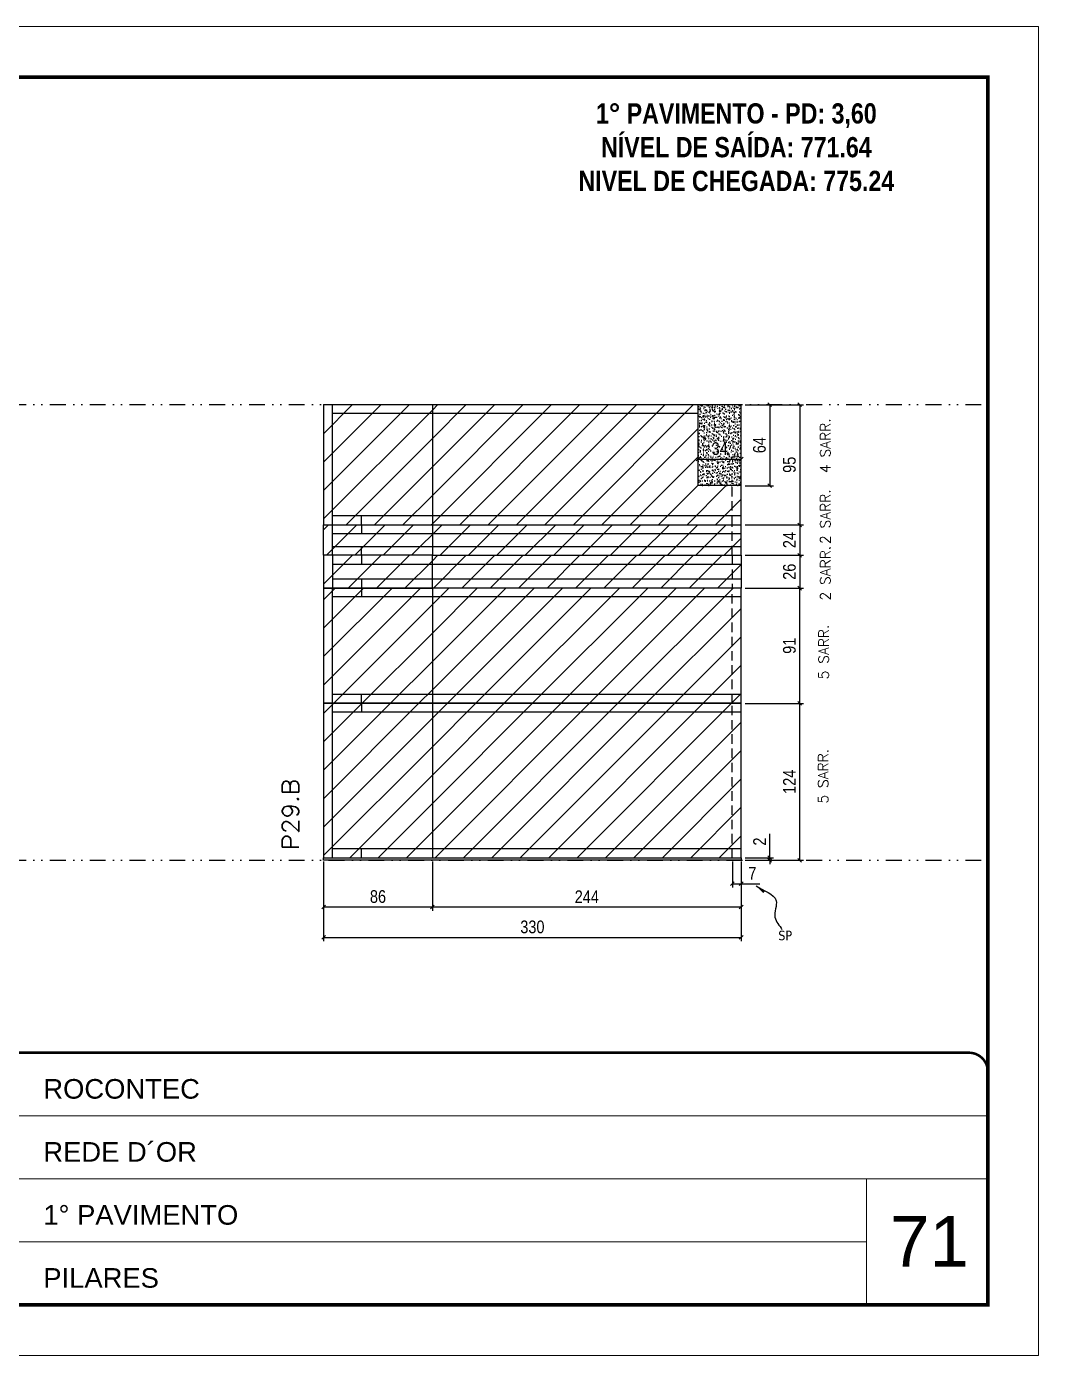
# Model space of a CAD drawing. Extents: x 2949 to 9203, y -16089 to 12527.
# Drawn here: x 6805 to 7604, y -8049 to -6999 of the extents above; entities that cross this region are included whole.
import ezdxf

# ---------------------------------------------------------------- set-up
doc = ezdxf.new("R2010")
doc.units = 0
for name, pattern in [('CONTINUO', [0]), ('DASHED', [0.75, 0.5, -0.25]), ('DIVIDE2', [0.625, 0.25, -0.125, 0, -0.125, 0, -0.125]), ('HIDDEN', [0.375, 0.25, -0.125])]:
    doc.linetypes.add(name, pattern=pattern)
for name, color, linetype, lineweight in [('CARIMBO', 255, 'Continuous', 9), ('Folhas', 255, 'Continuous', 9), ('Hachura', 251, 'Continuous', 9), ('SARRAFO DE PRESSAO', 251, 'DASHED', 9), ('Texto Seção', 7, 'Continuous', 15)]:
    doc.layers.add(name, color=color, linetype=linetype, lineweight=lineweight)
for name, color, linetype in [('COTA', 241, 'Continuous'), ('NOMENCLATURA', 7, 'Continuous'), ('Nível', 160, 'Continuous'), ('Painéis', 200, 'Continuous'), ('SARR_2.2x7', 40, 'Continuous'), ('Sarrafo de Pressão', 42, 'HIDDEN'), ('texto', 7, 'Continuous')]:
    doc.layers.add(name, color=color, linetype=linetype)
doc.styles.add('ARIAL', font='arial.ttf')
doc.styles.add('COTA TECNICA', font='techl___.ttf', dxfattribs={"height": 10})
doc.styles.add('COTA TECNICA-50', font='techl___.ttf', dxfattribs={"height": 10})
doc.styles.add('REGUA-120', font='ROMANS.shx', dxfattribs={"height": 15})
doc.styles.add('ROMANC', font='techb___.ttf', dxfattribs={"height": 2.5})
doc.styles.add('ROMANS', font='romans.shx')
doc.styles.get("Standard").update_dxf_attribs({"font": 'arial.ttf'})
doc.dimstyles.new('COTA PAINEL-50', dxfattribs={"dimtxt": 10, "dimasz": 3, "dimexe": 3, "dimexo": 3, "dimgap": 3, "dimtad": 1, "dimdec": 1, "dimzin": 12, "dimdsep": 46, "dimtxsty": 'COTA TECNICA-50', "dimblk1": 'OBLIQUE', "dimblk2": 'OBLIQUE', "dimsah": 1, "dimcen": 0.9, "dimclrd": 4, "dimclre": 4, "dimclrt": 240, "dimadec": 1, "dimazin": 3, "dimtfac": 1, "dimtdec": 1, "dimtmove": 0, "dimatfit": 3, "dimfxl": 1, "dimtolj": 1, "dimtzin": 12, "dimarcsym": 0})
doc.dimstyles.new('PAINEL', dxfattribs={"dimtxt": 10, "dimasz": 3, "dimexe": 3, "dimexo": 3, "dimgap": 3, "dimtad": 1, "dimdec": 1, "dimzin": 12, "dimdsep": 46, "dimtxsty": 'COTA TECNICA', "dimblk1": 'OBLIQUE', "dimblk2": 'OBLIQUE', "dimsah": 1, "dimcen": 0.9, "dimclrd": 4, "dimclre": 4, "dimclrt": 240, "dimadec": 1, "dimazin": 3, "dimtfac": 1, "dimtdec": 1, "dimtmove": 0, "dimatfit": 3, "dimfxl": 1, "dimtolj": 1, "dimtzin": 12, "dimarcsym": 0})
doc.dimstyles.get("Standard").update_dxf_attribs({"dimtxt": 0.18, "dimasz": 0.18, "dimexe": 0.18, "dimexo": 0.0625, "dimgap": 0.09, "dimtad": 0, "dimtih": 1, "dimtoh": 1, "dimdec": 4, "dimzin": 0, "dimdsep": 46, "dimtxsty": 'Standard', "dimcen": 0.09, "dimadec": 0, "dimazin": 0, "dimtfac": 1, "dimtdec": 4, "dimtofl": 0, "dimtmove": 0, "dimatfit": 3, "dimfxl": 1, "dimtolj": 1, "dimtzin": 0, "dimarcsym": 0})
pattern_1 = [(45, (-122901.967, -37625.947), (-11.2253202, 11.2253202), [])]
pattern_2 = [(45, (-122901.967, -37644.947), (-11.2253202, 11.2253202), [])]
pattern_3 = [(45, (-122901.967, -37744.947), (-11.2253202, 11.2253202), [])]

# ---------------------------------------------------------------- blocks, each defined once
blk = doc.blocks.new('9999999999')
at = {"color": 30, "linetype": 'CONTINUO'}
for p, q in [((98564.6, 34379.6), (99584, 34379.6)), ((98564.6, 34329.8), (99488, 34329.8)), ((99584, 34329.8), (99488, 34329.8)), ((99488, 34329.8), (99488, 34230.2)), ((98564.6, 34280), (99488, 34280))]:
    blk.add_line(p, q, dxfattribs=at)
at = {"color": 30, "linetype": 'CONTINUO', "const_width": 2}
blk.add_lwpolyline([(99584, 34230.2), (99584, 34414.4, 0.414214), (99569, 34429.4), (98229, 34429.4, 0.414214), (98214, 34414.4), (98214, 34245.2, 0.414214), (98229, 34230.2), (99584, 34230.2)], format="xyb", dxfattribs=at)
at = {"layer": 'Folhas'}
blk.add_lwpolyline([(98139, 34190.2), (99624, 34190.2), (99624, 35240.2), (98139, 35240.2)], close=True, dxfattribs=at)
at = {"layer": 'Folhas', "color": 30, "const_width": 3}
blk.add_lwpolyline([(98214, 34230.2), (99584, 34230.2), (99584, 35200.2), (98214, 35200.2)], close=True, dxfattribs=at)
at = {"color": 7, "linetype": 'Continuous', "ltscale": 5, "style": 'ARIAL'}
for s, height, p in [('ROCONTEC', 15.48, (98837.7, 34393.1)), ('REDE D´OR', 15.48, (98837.7, 34343.3)), ('1° PAVIMENTO', 15.483, (98837.7, 34293.5)), ('PILARES', 15.48, (98837.7, 34243.7))]:
    blk.add_text(s, height=height, dxfattribs=at).set_placement(p)
blk = doc.blocks.new('_Oblique')
at = {"color": 0, "linetype": 'ByBlock', "lineweight": -2}
blk.add_line((-0.5, -0.5), (0.5, 0.5), dxfattribs=at)
blk = doc.blocks.new('*D2585')
at = {"layer": 'COTA', "color": 4, "lineweight": -2, "transparency": 16777216}
for p, q in [((7039.2, -7658.8), (7039.2, -7721.7)), ((7369.2, -7658.8), (7369.2, -7721.7)), ((7039.2, -7718.7), (7369.2, -7718.7))]:
    blk.add_line(p, q, dxfattribs=at)
at = {"layer": 'Defpoints', "color": 0, "transparency": 16777216}
for p in [(7039.2, -7655.8), (7369.2, -7655.8), (7369.2, -7718.7)]:
    blk.add_point(p, dxfattribs=at)
at = {"layer": 'COTA', "color": 4, "lineweight": -2, "transparency": 16777216, "xscale": 3, "yscale": 3, "zscale": 3, "rotation": 180}
blk.add_blockref('_Oblique', (7039.2, -7718.7), dxfattribs=at)
at = {"layer": 'COTA', "color": 4, "lineweight": -2, "transparency": 16777216, "xscale": 3, "yscale": 3, "zscale": 3}
blk.add_blockref('_Oblique', (7369.2, -7718.7), dxfattribs=at)
at = {"layer": 'COTA', "color": 240, "transparency": 16777216, "insert": (7204.2, -7710.5), "char_height": 10, "attachment_point": 5, "style": 'COTA TECNICA'}
blk.add_mtext('\\A1;330', dxfattribs=at)
blk = doc.blocks.new('*D2586')
at = {"layer": 'COTA', "color": 4, "lineweight": -2, "transparency": 16777216}
for p, q in [((7362.2, -7658.8), (7362.2, -7679.3)), ((7369.2, -7660.8), (7369.2, -7679.3)), ((7362.2, -7676.3), (7369.2, -7676.3)), ((7369.2, -7676.3), (7383.9, -7676.3))]:
    blk.add_line(p, q, dxfattribs=at)
at = {"layer": 'Defpoints', "color": 0, "transparency": 16777216}
for p in [(7362.2, -7655.8), (7369.2, -7657.8), (7369.2, -7676.3)]:
    blk.add_point(p, dxfattribs=at)
at = {"layer": 'COTA', "color": 4, "lineweight": -2, "transparency": 16777216, "xscale": 3, "yscale": 3, "zscale": 3, "rotation": 180}
blk.add_blockref('_Oblique', (7362.2, -7676.3), dxfattribs=at)
at = {"layer": 'COTA', "color": 4, "lineweight": -2, "transparency": 16777216, "xscale": 3, "yscale": 3, "zscale": 3}
blk.add_blockref('_Oblique', (7369.2, -7676.3), dxfattribs=at)
at = {"layer": 'COTA', "color": 240, "transparency": 16777216, "insert": (7378, -7668.2), "char_height": 10, "attachment_point": 5, "style": 'COTA TECNICA-50'}
blk.add_mtext('\\A1;7', dxfattribs=at)
blk = doc.blocks.new('*D2587')
at = {"layer": 'COTA', "color": 4, "lineweight": -2, "transparency": 16777216}
for p, q in [((7372.2, -7533.8), (7418.4, -7533.8)), ((7415.4, -7657.8), (7415.4, -7533.8)), ((7372.2, -7657.8), (7418.4, -7657.8))]:
    blk.add_line(p, q, dxfattribs=at)
at = {"layer": 'Defpoints', "color": 0, "transparency": 16777216}
for p in [(7369.2, -7533.8), (7415.4, -7533.8), (7369.2, -7657.8)]:
    blk.add_point(p, dxfattribs=at)
at = {"layer": 'COTA', "color": 4, "lineweight": -2, "transparency": 16777216, "xscale": 3, "yscale": 3, "zscale": 3}
for p, rotation in [((7415.4, -7533.8), 90), ((7415.4, -7657.8), 270)]:
    blk.add_blockref('_Oblique', p, dxfattribs=dict(at, rotation=rotation))
at = {"layer": 'COTA', "color": 240, "transparency": 16777216, "insert": (7407.3, -7595.8), "char_height": 10, "attachment_point": 5, "rotation": 90, "style": 'COTA TECNICA-50'}
blk.add_mtext('\\A1;124', dxfattribs=at)
blk = doc.blocks.new('*D2588')
at = {"layer": 'COTA', "color": 4, "lineweight": -2, "transparency": 16777216}
for p, q in [((7391.7, -7655.8), (7391.7, -7637)), ((7372.2, -7655.8), (7394.7, -7655.8)), ((7372.2, -7657.8), (7394.7, -7657.8)), ((7391.7, -7657.8), (7391.7, -7655.8)), ((7391.7, -7657.8), (7391.7, -7660.8))]:
    blk.add_line(p, q, dxfattribs=at)
at = {"layer": 'Defpoints', "color": 0, "transparency": 16777216}
for p in [(7369.2, -7655.8), (7369.2, -7657.8), (7391.7, -7657.8)]:
    blk.add_point(p, dxfattribs=at)
at = {"layer": 'COTA', "color": 4, "lineweight": -2, "transparency": 16777216, "xscale": 3, "yscale": 3, "zscale": 3}
for p, rotation in [((7391.7, -7655.8), 270), ((7391.7, -7657.8), 90)]:
    blk.add_blockref('_Oblique', p, dxfattribs=dict(at, rotation=rotation))
at = {"layer": 'COTA', "color": 240, "transparency": 16777216, "insert": (7383.7, -7643), "char_height": 10, "attachment_point": 5, "rotation": 90, "style": 'COTA TECNICA-50'}
blk.add_mtext('\\A1;2', dxfattribs=at)
blk = doc.blocks.new('*D2589')
at = {"layer": 'COTA', "color": 4, "linetype": 'ByBlock', "lineweight": -2, "transparency": 16777216}
for p, q in [((7372.2, -7442.8), (7418.4, -7442.8)), ((7415.4, -7533.8), (7415.4, -7442.8)), ((7372.2, -7533.8), (7418.4, -7533.8))]:
    blk.add_line(p, q, dxfattribs=at)
at = {"layer": 'Defpoints', "color": 0, "linetype": 'ByBlock', "transparency": 16777216}
for p in [(7369.2, -7442.8), (7415.4, -7442.8), (7369.2, -7533.8)]:
    blk.add_point(p, dxfattribs=at)
at = {"layer": 'COTA', "color": 4, "linetype": 'ByBlock', "lineweight": -2, "transparency": 16777216, "xscale": 3, "yscale": 3, "zscale": 3}
for p, rotation in [((7415.4, -7442.8), 90), ((7415.4, -7533.8), 270)]:
    blk.add_blockref('_Oblique', p, dxfattribs=dict(at, rotation=rotation))
at = {"layer": 'COTA', "color": 240, "linetype": 'ByBlock', "transparency": 16777216, "insert": (7407.3, -7488.3), "char_height": 10, "attachment_point": 5, "rotation": 90, "style": 'COTA TECNICA'}
blk.add_mtext('\\A1;91', dxfattribs=at)
blk = doc.blocks.new('*D2590')
at = {"layer": 'COTA', "color": 4, "linetype": 'ByBlock', "lineweight": -2, "transparency": 16777216}
for p, q in [((7372.2, -7297.8), (7394.7, -7297.8)), ((7391.7, -7297.8), (7391.7, -7361.8)), ((7372.2, -7361.8), (7394.7, -7361.8))]:
    blk.add_line(p, q, dxfattribs=at)
at = {"layer": 'Defpoints', "color": 0, "linetype": 'ByBlock', "transparency": 16777216}
for p in [(7369.2, -7297.8), (7369.2, -7361.8), (7391.7, -7361.8)]:
    blk.add_point(p, dxfattribs=at)
at = {"layer": 'COTA', "color": 4, "linetype": 'ByBlock', "lineweight": -2, "transparency": 16777216, "xscale": 3, "yscale": 3, "zscale": 3}
for p, rotation in [((7391.7, -7297.8), 90), ((7391.7, -7361.8), 270)]:
    blk.add_blockref('_Oblique', p, dxfattribs=dict(at, rotation=rotation))
at = {"layer": 'COTA', "color": 240, "linetype": 'ByBlock', "transparency": 16777216, "insert": (7383.6, -7329.8), "char_height": 10, "attachment_point": 5, "rotation": 90, "style": 'COTA TECNICA'}
blk.add_mtext('\\A1;64', dxfattribs=at)
blk = doc.blocks.new('*D2614')
at = {"layer": 'COTA', "color": 4, "linetype": 'ByBlock', "lineweight": -2, "transparency": 16777216}
for p, q in [((7039.2, -7658.8), (7039.2, -7697.7)), ((7125.2, -7658.8), (7125.2, -7697.7)), ((7039.2, -7694.7), (7125.2, -7694.7))]:
    blk.add_line(p, q, dxfattribs=at)
at = {"layer": 'Defpoints', "color": 0, "linetype": 'ByBlock', "transparency": 16777216}
for p in [(7039.2, -7655.8), (7125.2, -7655.8), (7125.2, -7694.7)]:
    blk.add_point(p, dxfattribs=at)
at = {"layer": 'COTA', "color": 4, "linetype": 'ByBlock', "lineweight": -2, "transparency": 16777216, "xscale": 3, "yscale": 3, "zscale": 3, "rotation": 180}
blk.add_blockref('_Oblique', (7039.2, -7694.7), dxfattribs=at)
at = {"layer": 'COTA', "color": 4, "linetype": 'ByBlock', "lineweight": -2, "transparency": 16777216, "xscale": 3, "yscale": 3, "zscale": 3}
blk.add_blockref('_Oblique', (7125.2, -7694.7), dxfattribs=at)
at = {"layer": 'COTA', "color": 240, "linetype": 'ByBlock', "transparency": 16777216, "insert": (7082.2, -7686.5), "char_height": 10, "attachment_point": 5, "style": 'COTA TECNICA'}
blk.add_mtext('\\A1;86', dxfattribs=at)
blk = doc.blocks.new('*D2615')
at = {"layer": 'COTA', "color": 4, "linetype": 'ByBlock', "lineweight": -2, "transparency": 16777216}
for p, q in [((7125.2, -7658.8), (7125.2, -7697.7)), ((7369.2, -7658.8), (7369.2, -7697.7)), ((7125.2, -7694.7), (7369.2, -7694.7))]:
    blk.add_line(p, q, dxfattribs=at)
at = {"layer": 'Defpoints', "color": 0, "linetype": 'ByBlock', "transparency": 16777216}
for p in [(7125.2, -7655.8), (7369.2, -7655.8), (7369.2, -7694.7)]:
    blk.add_point(p, dxfattribs=at)
at = {"layer": 'COTA', "color": 4, "linetype": 'ByBlock', "lineweight": -2, "transparency": 16777216, "xscale": 3, "yscale": 3, "zscale": 3, "rotation": 180}
blk.add_blockref('_Oblique', (7125.2, -7694.7), dxfattribs=at)
at = {"layer": 'COTA', "color": 4, "linetype": 'ByBlock', "lineweight": -2, "transparency": 16777216, "xscale": 3, "yscale": 3, "zscale": 3}
blk.add_blockref('_Oblique', (7369.2, -7694.7), dxfattribs=at)
at = {"layer": 'COTA', "color": 240, "linetype": 'ByBlock', "transparency": 16777216, "insert": (7247.2, -7686.6), "char_height": 10, "attachment_point": 5, "style": 'COTA TECNICA'}
blk.add_mtext('\\A1;244', dxfattribs=at)
blk = doc.blocks.new('*D2605')
at = {"layer": 'COTA', "color": 4, "linetype": 'ByBlock', "lineweight": -2, "transparency": 16777216}
for p, q in [((7335.2, -7358.8), (7335.2, -7337.8)), ((7369.2, -7358.8), (7369.2, -7337.8)), ((7335.2, -7340.8), (7369.2, -7340.8))]:
    blk.add_line(p, q, dxfattribs=at)
at = {"layer": 'Defpoints', "color": 0, "linetype": 'ByBlock', "transparency": 16777216}
for p in [(7369.2, -7340.8), (7335.2, -7361.8), (7369.2, -7361.8)]:
    blk.add_point(p, dxfattribs=at)
at = {"layer": 'COTA', "color": 4, "linetype": 'ByBlock', "lineweight": -2, "transparency": 16777216, "xscale": 3, "yscale": 3, "zscale": 3, "rotation": 180}
blk.add_blockref('_Oblique', (7335.2, -7340.8), dxfattribs=at)
at = {"layer": 'COTA', "color": 4, "linetype": 'ByBlock', "lineweight": -2, "transparency": 16777216, "xscale": 3, "yscale": 3, "zscale": 3}
blk.add_blockref('_Oblique', (7369.2, -7340.8), dxfattribs=at)
at = {"layer": 'COTA', "color": 240, "linetype": 'ByBlock', "transparency": 16777216, "insert": (7352.2, -7332.6), "char_height": 10, "attachment_point": 5, "style": 'COTA TECNICA'}
blk.add_mtext('\\A1;34', dxfattribs=at)
blk = doc.blocks.new('*D2606')
at = {"layer": 'COTA', "color": 4, "linetype": 'ByBlock', "lineweight": -2, "transparency": 16777216}
for p, q in [((7372.2, -7416.8), (7418.4, -7416.8)), ((7415.4, -7416.8), (7415.4, -7442.8)), ((7372.2, -7442.8), (7418.4, -7442.8))]:
    blk.add_line(p, q, dxfattribs=at)
at = {"layer": 'Defpoints', "color": 0, "linetype": 'ByBlock', "transparency": 16777216}
for p in [(7369.2, -7416.8), (7369.2, -7442.8), (7415.4, -7442.8)]:
    blk.add_point(p, dxfattribs=at)
at = {"layer": 'COTA', "color": 4, "linetype": 'ByBlock', "lineweight": -2, "transparency": 16777216, "xscale": 3, "yscale": 3, "zscale": 3}
for p, rotation in [((7415.4, -7416.8), 90), ((7415.4, -7442.8), 270)]:
    blk.add_blockref('_Oblique', p, dxfattribs=dict(at, rotation=rotation))
at = {"layer": 'COTA', "color": 240, "linetype": 'ByBlock', "transparency": 16777216, "insert": (7407.3, -7429.8), "char_height": 10, "attachment_point": 5, "rotation": 90, "style": 'COTA TECNICA'}
blk.add_mtext('\\A1;26', dxfattribs=at)
blk = doc.blocks.new('*D2608')
at = {"layer": 'COTA', "color": 4, "lineweight": -2, "transparency": 16777216}
for p, q in [((7372.2, -7297.8), (7418.4, -7297.8)), ((7415.4, -7297.8), (7415.4, -7392.8)), ((7372.2, -7392.8), (7418.4, -7392.8))]:
    blk.add_line(p, q, dxfattribs=at)
at = {"layer": 'Defpoints', "color": 0, "transparency": 16777216}
for p in [(7369.2, -7297.8), (7369.2, -7392.8), (7415.4, -7392.8)]:
    blk.add_point(p, dxfattribs=at)
at = {"layer": 'COTA', "color": 4, "lineweight": -2, "transparency": 16777216, "xscale": 3, "yscale": 3, "zscale": 3}
for p, rotation in [((7415.4, -7297.8), 90), ((7415.4, -7392.8), 270)]:
    blk.add_blockref('_Oblique', p, dxfattribs=dict(at, rotation=rotation))
at = {"layer": 'COTA', "color": 240, "transparency": 16777216, "insert": (7407.3, -7345.3), "char_height": 10, "attachment_point": 5, "rotation": 90, "style": 'COTA TECNICA'}
blk.add_mtext('\\A1;95', dxfattribs=at)
blk = doc.blocks.new('*D2609')
at = {"layer": 'COTA', "color": 4, "lineweight": -2, "transparency": 16777216}
for p, q in [((7372.2, -7392.8), (7418.4, -7392.8)), ((7415.4, -7392.8), (7415.4, -7416.8)), ((7372.2, -7416.8), (7418.4, -7416.8))]:
    blk.add_line(p, q, dxfattribs=at)
at = {"layer": 'Defpoints', "color": 0, "transparency": 16777216}
for p in [(7369.2, -7392.8), (7369.2, -7416.8), (7415.4, -7416.8)]:
    blk.add_point(p, dxfattribs=at)
at = {"layer": 'COTA', "color": 4, "lineweight": -2, "transparency": 16777216, "xscale": 3, "yscale": 3, "zscale": 3}
for p, rotation in [((7415.4, -7392.8), 90), ((7415.4, -7416.8), 270)]:
    blk.add_blockref('_Oblique', p, dxfattribs=dict(at, rotation=rotation))
at = {"layer": 'COTA', "color": 240, "transparency": 16777216, "insert": (7407.3, -7404.8), "char_height": 10, "attachment_point": 5, "rotation": 90, "style": 'COTA TECNICA'}
blk.add_mtext('\\A1;24', dxfattribs=at)

msp = doc.modelspace()

# ---------------------------------------------------------------- hatches: boundary and pattern name
at = {"layer": 'COTA', "linetype": 'ByBlock'}
h = msp.add_hatch(dxfattribs=at)
h.set_pattern_fill('AR-CONC', color=256, scale=0.03)
h.set_pattern_definition([(50, (-122901.9665, -37625.947), (5.46554007, -0.47817257), [0.5715, -6.2865]), (355, (-122901.9665, -37625.947), (-1.05730264, 5.73170536), [0.4572, -5.02921753]), (100.4514447, (-122901.511, -37625.987), (4.40823741, 5.25353256), [0.48570026, -5.34270734]), (46.1842, (-122901.9665, -37624.423), (8.13237123, -1.26126984), [0.85725, -9.42975]), (96.6355576, (-122901.289, -37624.528), (7.122124, 7.42278374), [0.7285507, -8.01406824]), (351.184151, (-122901.9665, -37624.423), (7.122124, 7.42278374), [0.685799, -7.54379196]), (21, (-122901.2045, -37624.804), (4.54843174, -3.06795595), [0.5715, -6.2865]), (326, (-122901.2045, -37624.804), (1.85406085, 5.52563898), [0.4572, -5.0292]), (71.451445, (-122900.8255, -37625.0596), (6.40249258, 2.45768307), [0.48570026, -5.34269813]), (37.5, (-122901.9665, -37625.947), (0.092658098, 2.536651166), [0, -4.96824, 0, -5.1054, 0, -5.04825]), (7.5, (-122901.9665, -37625.947), (2.004589875, 3.005417245), [0, -2.91084, 0, -4.85394, 0, -1.92405]), (327.5, (-122903.6658, -37625.947), (4.067717855, -0.17186232), [0, -1.905, 0, -5.9436, 0, -7.8867]), (317.5, (-122904.4278, -37625.947), (4.44387544, 0.76279473), [0, -2.4765, 0, -3.94716, 0, -5.6007])])
h.paths.add_polyline_path([(7369.18, -7297.76), (7335.18, -7297.76), (7335.18, -7361.76), (7369.18, -7361.76)])
h.paths.add_polyline_path([(7341.39, -7342.32), (7363.28, -7342.32), (7363.28, -7321.73), (7341.39, -7321.73)], flags=24)
at = {"layer": 'Hachura', "linetype": 'ByBlock'}
h = msp.add_hatch(dxfattribs=at)
h.set_pattern_fill('ANSI31', color=256, scale=5)
h.set_pattern_definition(pattern_1)
h.paths.add_polyline_path([(7125.18, -7392.76), (7125.18, -7297.76), (7039.18, -7297.76), (7039.18, -7392.76)])
h = msp.add_hatch(dxfattribs=at)
h.set_pattern_fill('ANSI31', color=256, scale=5)
h.set_pattern_definition(pattern_1)
h.paths.add_polyline_path([(7369.18, -7392.76), (7369.18, -7361.76), (7335.18, -7361.76), (7335.18, -7297.76), (7125.18, -7297.76), (7125.18, -7392.76)])
at = {"layer": 'Hachura'}
h = msp.add_hatch(dxfattribs=at)
h.set_pattern_fill('ANSI31', color=256, scale=5)
h.paths.add_polyline_path([(7369.18, -7392.76), (7039.18, -7392.76), (7039.18, -7416.76), (7125.18, -7416.76), (7369.18, -7416.76)])
at = {"layer": 'Hachura', "linetype": 'ByBlock'}
h = msp.add_hatch(dxfattribs=at)
h.set_pattern_fill('ANSI31', color=256, scale=5)
h.set_pattern_definition(pattern_3)
h.paths.add_polyline_path([(7125.18, -7442.76), (7125.18, -7416.76), (7039.18, -7416.76), (7039.18, -7442.76)])
h = msp.add_hatch(dxfattribs=at)
h.set_pattern_fill('ANSI31', color=256, scale=5)
h.set_pattern_definition(pattern_3)
h.paths.add_polyline_path([(7369.18, -7442.76), (7369.18, -7416.76), (7125.18, -7416.76), (7125.18, -7442.76)])
h = msp.add_hatch(dxfattribs=at)
h.set_pattern_fill('ANSI31', color=256, scale=5)
h.set_pattern_definition(pattern_2)
h.paths.add_polyline_path([(7039.18, -7442.76), (7039.18, -7533.76), (7125.18, -7533.76), (7125.18, -7442.76)])
h = msp.add_hatch(dxfattribs=at)
h.set_pattern_fill('ANSI31', color=256, scale=5)
h.set_pattern_definition(pattern_2)
h.paths.add_polyline_path([(7125.18, -7442.76), (7125.18, -7533.76), (7369.18, -7533.76), (7369.18, -7442.76)])
h = msp.add_hatch(dxfattribs=at)
h.set_pattern_fill('ANSI31', color=256, scale=5)
h.set_pattern_definition(pattern_2)
h.paths.add_polyline_path([(7125.18, -7533.76), (7039.18, -7533.76), (7039.18, -7655.76), (7125.18, -7655.76)])
h = msp.add_hatch(dxfattribs=at)
h.set_pattern_fill('ANSI31', color=256, scale=5)
h.set_pattern_definition(pattern_2)
h.paths.add_polyline_path([(7125.18, -7533.76), (7125.18, -7655.76), (7369.18, -7655.76), (7369.18, -7533.76)])

# ---------------------------------------------------------------- linework, layer by layer
at = {"layer": 'COTA', "linetype": 'ByBlock'}
for p, q in [((7335.18, -7297.76), (7369.18, -7297.76)), ((7369.18, -7361.76), (7369.18, -7297.76)), ((7062.18, -7442.76), (7039.18, -7442.76)), ((7039.18, -7442.76), (7039.18, -7442.76))]:
    msp.add_line(p, q, dxfattribs=at)
at = {"layer": 'Nível', "color": 4, "linetype": 'DIVIDE2', "ltscale": 50}
for p, q in [((6194.03, -7297.76), (7564.03, -7297.76)), ((6194.03, -7657.76), (7564.03, -7657.76))]:
    msp.add_line(p, q, dxfattribs=at)
at = {"layer": 'Painéis'}
for p, q in [((7039.18, -7297.76), (7039.18, -7392.76)), ((7039.18, -7297.76), (7335.18, -7297.76)), ((7125.18, -7297.76), (7125.18, -7392.76)), ((7335.18, -7361.76), (7335.18, -7297.76)), ((7369.18, -7361.76), (7335.18, -7361.76)), ((7369.18, -7392.76), (7369.18, -7361.76)), ((7039.18, -7392.76), (7369.18, -7392.76)), ((7039.18, -7416.76), (7039.18, -7392.76)), ((7125.18, -7392.76), (7125.18, -7416.76)), ((7369.18, -7416.76), (7369.18, -7392.76)), ((7062.18, -7442.76), (7039.18, -7442.76)), ((7039.18, -7442.76), (7039.18, -7533.76)), ((7335.18, -7442.76), (7062.18, -7442.76)), ((7125.18, -7442.76), (7125.18, -7655.76)), ((7369.18, -7533.76), (7369.18, -7442.76)), ((7369.18, -7533.76), (7039.18, -7533.76)), ((7039.18, -7533.76), (7039.18, -7655.76)), ((7039.18, -7533.76), (7369.18, -7533.76)), ((7369.18, -7655.76), (7369.18, -7533.76)), ((7039.18, -7655.76), (7369.18, -7655.76))]:
    msp.add_line(p, q, dxfattribs=at)
at = {"layer": 'Painéis', "linetype": 'ByBlock'}
for p, q in [((7125.18, -7416.76), (7039.18, -7416.76)), ((7039.18, -7416.76), (7039.18, -7442.76)), ((7125.18, -7442.76), (7125.18, -7416.76)), ((7125.18, -7416.76), (7369.18, -7416.76)), ((7125.18, -7442.76), (7125.18, -7416.76)), ((7369.18, -7416.76), (7369.18, -7442.76)), ((7039.18, -7442.76), (7125.18, -7442.76)), ((7369.18, -7442.76), (7125.18, -7442.76))]:
    msp.add_line(p, q, dxfattribs=at)
at = {"layer": 'Painéis'}
msp.add_lwpolyline([(7039.18, -7655.76), (7369.18, -7655.76), (7369.18, -7657.76), (7039.18, -7657.76)], close=True, dxfattribs=at)
at = {"layer": 'SARR_2.2x7'}
for p, q in [((7046.18, -7392.76), (7046.18, -7297.76)), ((7335.18, -7304.76), (7046.18, -7304.76)), ((7069.18, -7385.76), (7046.18, -7385.76)), ((7069.18, -7392.76), (7069.18, -7385.76)), ((7369.18, -7385.76), (7069.18, -7385.76)), ((7046.18, -7416.76), (7046.18, -7392.76)), ((7069.18, -7399.76), (7046.18, -7399.76)), ((7069.18, -7392.76), (7069.18, -7399.76)), ((7369.18, -7399.76), (7069.18, -7399.76)), ((7046.18, -7409.76), (7069.18, -7409.76)), ((7069.18, -7409.76), (7369.18, -7409.76)), ((7069.18, -7416.76), (7069.18, -7409.76)), ((7046.18, -7416.76), (7046.18, -7442.76)), ((7069.18, -7416.76), (7069.18, -7423.76)), ((7046.18, -7423.76), (7069.18, -7423.76)), ((7069.18, -7423.76), (7369.18, -7423.76)), ((7069.18, -7435.76), (7046.18, -7435.76)), ((7046.18, -7533.76), (7046.18, -7442.76)), ((7369.18, -7435.76), (7069.18, -7435.76)), ((7069.18, -7435.76), (7069.18, -7442.76)), ((7069.18, -7442.76), (7069.18, -7449.76)), ((7069.18, -7449.76), (7046.18, -7449.76)), ((7369.18, -7449.76), (7069.18, -7449.76)), ((7069.18, -7526.76), (7046.18, -7526.76)), ((7069.18, -7533.76), (7069.18, -7526.76)), ((7369.18, -7526.76), (7069.18, -7526.76)), ((7046.18, -7655.76), (7046.18, -7533.76)), ((7069.18, -7533.76), (7069.18, -7540.76)), ((7069.18, -7540.76), (7046.18, -7540.76)), ((7369.18, -7540.76), (7069.18, -7540.76)), ((7069.18, -7648.76), (7046.18, -7648.76)), ((7069.18, -7655.76), (7069.18, -7648.76)), ((7369.18, -7648.76), (7069.18, -7648.76))]:
    msp.add_line(p, q, dxfattribs=at)
at = {"layer": 'Sarrafo de Pressão', "ltscale": 30}
for p, q in [((7362.18, -7392.76), (7362.18, -7361.76)), ((7362.18, -7416.76), (7362.18, -7392.76)), ((7362.18, -7416.76), (7362.18, -7442.76)), ((7362.18, -7533.76), (7362.18, -7442.76)), ((7362.18, -7655.76), (7362.18, -7533.76))]:
    msp.add_line(p, q, dxfattribs=at)

# ---------------------------------------------------------------- block references
at = {"layer": 'SARRAFO DE PRESSAO', "color": 6, "linetype": 'ByBlock'}
msp.add_blockref('9999999999', (-92019.94, -42239.25), dxfattribs=at)

# ---------------------------------------------------------------- texts
at = {"layer": 'CARIMBO', "style": 'ARIAL'}
msp.add_text('71', height=40, dxfattribs=at).set_placement((7486.89, -7978.9))
at = {"layer": 'NOMENCLATURA', "color": 2, "insert": (7365.36, -7032.98), "char_height": 16, "attachment_point": 2, "style": 'ROMANC'}
msp.add_mtext_dynamic_manual_height_columns('\\P1° PAVIMENTO - PD: 3,60\\PNÍVEL DE SAÍDA: 771.64\\PNIVEL DE CHEGADA: 775.24', width=300.2766, gutter_width=1, heights=[0], dxfattribs=at)
at = {"layer": 'texto', "color": 0, "insert": (7403.95, -7717.25), "char_height": 7.5, "attachment_point": 5}
msp.add_mtext('{\\fTahoma|b0|i0|c0|p34;\\C4;SP}', dxfattribs=at)
at = {"layer": 'Texto Seção', "linetype": 'Continuous', "style": 'ROMANS'}
for s, p in [('4 SARR.', (7439.62, -7351.84)), ('2 SARR.', (7439.62, -7407.94)), ('2 SARR.', (7439.62, -7452.6)), ('5 SARR.', (7438.31, -7514.85)), ('5 SARR.', (7437.89, -7613.04))]:
    msp.add_text(s, height=8, rotation=90, dxfattribs=at).set_placement(p)
at = {"layer": 'Texto Seção', "style": 'REGUA-120', "width": 1.1}
msp.add_text('P29.B', height=13, rotation=90, dxfattribs=at).set_placement((7019.55, -7649.86))

# ---------------------------------------------------------------- dimensions: what is measured, and where the dimension line sits
at = {"layer": 'COTA', "linetype": 'ByBlock'}
dim = msp.add_linear_dim(base=(7391.7, -7361.76), p1=(7369.18, -7297.76), p2=(7369.18, -7361.76), angle=90, dimstyle='PAINEL', dxfattribs=at)
dim.commit()
dim.dimension.update_dxf_attribs({"geometry": '*D2590', "text_midpoint": (7391.7, -7329.76), "dimtype": 160})
at = {"layer": 'COTA'}
for base, p1, p2, dimstyle, picture, middle in [((7415.41, -7392.76), (7369.18, -7297.76), (7369.18, -7392.76), 'PAINEL', '*D2608', (7407.28, -7345.26)), ((7415.41, -7416.76), (7369.18, -7392.76), (7369.18, -7416.76), 'PAINEL', '*D2609', (7407.34, -7404.76)), ((7415.41, -7533.76), (7369.18, -7657.76), (7369.18, -7533.76), 'COTA PAINEL-50', '*D2587', (7407.34, -7595.76))]:
    dim = msp.add_linear_dim(base=base, p1=p1, p2=p2, angle=90, dimstyle=dimstyle, dxfattribs=at)
    dim.commit()
    dim.dimension.update_dxf_attribs({"geometry": picture, "text_midpoint": middle})
at = {"layer": 'COTA', "linetype": 'ByBlock'}
for base, p1, p2, picture, middle in [((7369.18, -7340.83), (7335.18, -7361.76), (7369.18, -7361.76), '*D2605', (7352.18, -7332.61)), ((7125.18, -7694.66), (7039.18, -7655.76), (7125.18, -7655.76), '*D2614', (7082.18, -7686.53))]:
    dim = msp.add_linear_dim(base=base, p1=p1, p2=p2, dimstyle='PAINEL', dxfattribs=at)
    dim.commit()
    dim.dimension.update_dxf_attribs({"geometry": picture, "text_midpoint": middle})
dim = msp.add_linear_dim(base=(7415.41, -7442.76), p1=(7369.18, -7416.76), p2=(7369.18, -7442.76), angle=90, dimstyle='PAINEL', dxfattribs=at)
dim.commit()
dim.dimension.update_dxf_attribs({"geometry": '*D2606', "text_midpoint": (7407.31, -7429.76)})
dim = msp.add_linear_dim(base=(7415.41, -7442.76), p1=(7369.18, -7533.76), p2=(7369.18, -7442.76), angle=90, dimstyle='PAINEL', override={"dimtmove": 1}, dxfattribs=at)
dim.commit()
dim.dimension.update_dxf_attribs({"geometry": '*D2589', "text_midpoint": (7407.33, -7488.26)})
at = {"layer": 'COTA'}
dim = msp.add_linear_dim(base=(7391.7, -7657.76), p1=(7369.18, -7655.76), p2=(7369.18, -7657.76), angle=90, dimstyle='COTA PAINEL-50', dxfattribs=at)
dim.commit()
dim.dimension.update_dxf_attribs({"geometry": '*D2588', "text_midpoint": (7391.7, -7643.01), "dimtype": 160})
dim = msp.add_linear_dim(base=(7369.18, -7718.68), p1=(7039.18, -7655.76), p2=(7369.18, -7655.76), dimstyle='PAINEL', override={"dimarcsym": 2}, dxfattribs=at)
dim.commit()
dim.dimension.update_dxf_attribs({"geometry": '*D2585', "text_midpoint": (7204.18, -7710.46)})
at = {"layer": 'COTA', "linetype": 'ByBlock'}
dim = msp.add_linear_dim(base=(7369.18, -7694.66), p1=(7125.18, -7655.76), p2=(7369.18, -7655.76), dimstyle='PAINEL', override={"dimtmove": 1}, dxfattribs=at)
dim.commit()
dim.dimension.update_dxf_attribs({"geometry": '*D2615', "text_midpoint": (7247.18, -7686.59)})
at = {"layer": 'COTA'}
dim = msp.add_linear_dim(base=(7369.18, -7676.27), p1=(7362.18, -7655.76), p2=(7369.18, -7657.76), dimstyle='COTA PAINEL-50', dxfattribs=at)
dim.commit()
dim.dimension.update_dxf_attribs({"geometry": '*D2586', "text_midpoint": (7378.04, -7668.2)})

# ---------------------------------------------------------------- leaders
at = {"layer": 'COTA', "path_type": 1}
msp.add_leader([(7381, -7677.94), (7396.79, -7689.77), (7395.86, -7702.78), (7401.42, -7712.56)], dimstyle='Standard', override={"dimasz": 8}, dxfattribs=at)

doc.saveas('drawing.dxf')
